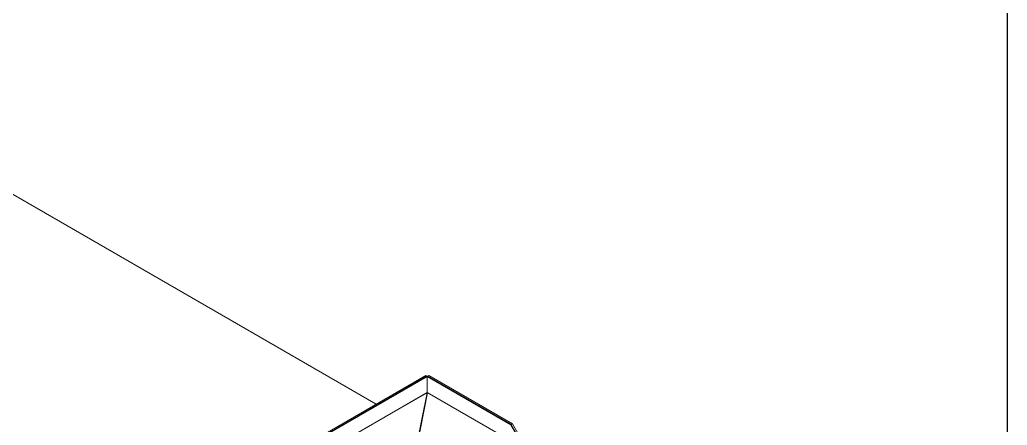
# Model space of a CAD drawing. Header units: millimetres. Extents: x 26816 to 90584, y 11074 to 56542.
# Drawn here: x 65639 to 90584, y 30522 to 40765 of the extents above; entities that cross this region are included whole.
import ezdxf

# ---------------------------------------------------------------- set-up
doc = ezdxf.new("R2010")
doc.units = ezdxf.units.MM
doc.layers.add('MAU_TÍM', color=4, linetype='Continuous', lineweight=25)
doc.layers.add('MAU_XAM', color=8, linetype='Continuous')
doc.layers.add('MAU_XANH', color=5, linetype='Continuous')

msp = doc.modelspace()

# ---------------------------------------------------------------- linework, layer by layer
at = {"layer": 'MAU_TÍM', "color": 4}
msp.add_lwpolyline([(26816, 56542), (90584, 56542), (90584, 11074), (26816, 11074)], close=True, dxfattribs=at)
at = {"layer": 'MAU_XAM', "linetype": 'Continuous', "lineweight": 0}
msp.add_line((74643, 31054), (52370, 43911), dxfattribs=at)
at = {"layer": 'MAU_XANH', "linetype": 'Continuous', "lineweight": 0}
for p, q in [((75894, 31776), (67132, 26718)), ((75898, 31777), (67133, 26717)), ((75926, 31760), (67162, 26701)), ((67165, 26699), (75930, 31758)), ((67168, 26697), (75932, 31757)), ((75926, 31760), (75898, 31777)), ((75932, 31757), (75930, 31758)), ((75932, 31757), (75932, 31348)), ((75938, 31758), (75935, 31757)), ((75935, 31757), (75935, 31348)), ((75935, 31757), (78048, 30537)), ((75938, 31758), (78051, 30539)), ((75970, 31777), (75942, 31760)), ((78055, 30541), (75942, 31760)), ((78083, 30557), (75970, 31777)), ((78085, 30557), (75973, 31776)), ((74125, 30305), (75932, 31348)), ((74125, 30305), (75927, 31345)), ((75592, 29661), (75927, 31345)), ((75606, 29661), (75941, 31345)), ((75927, 31345), (75927, 31345)), ((75930, 31346), (75930, 31346)), ((75935, 31348), (78402, 29925)), ((78048, 30537), (78051, 30539)), ((78402, 29925), (78048, 30537)), ((78405, 29926), (78051, 30539)), ((78055, 30541), (78083, 30557)), ((78408, 29928), (78055, 30541)), ((78436, 29945), (78083, 30557)), ((78436, 29950), (78085, 30557))]:
    msp.add_line(p, q, dxfattribs=at)
for centre, radius in [((75934, 31750), 9.22), ((75934, 31754), 3.07), ((75934, 31346), 3.07)]:
    msp.add_arc(centre, radius, 62.6097, 117.3903, dxfattribs=at)
for centre, major_axis, ratio, start_param, end_param in [((75894, 31771), (3.54, 6.12), 0.577335, 0.000041, 0.785358), ((75894, 31771), (3.54, 6.12), 0.577335, 0.000041, 0.785358), ((75923, 31754), (3.54, 6.12), 0.577335, 5.497828, 6.283226), ((75923, 31754), (3.54, 6.12), 0.577335, 5.497828, 6.283226), ((75945, 31754), (-3.54, 6.12), 0.577335, 6.283145, 7.068543), ((75945, 31754), (-3.54, 6.12), 0.577335, 6.283145, 7.068509), ((75973, 31771), (-3.54, 6.12), 0.577335, 5.497828, 6.283145), ((75973, 31771), (-3.54, 6.12), 0.577335, 5.497828, 6.283145), ((78053, 30537), (3.65, 3.65), 0.317888, 0.870298, 1.727247), ((78053, 30537), (3.65, 3.65), 0.317888, 0.870298, 1.727247), ((78081, 30554), (3.65, 3.65), 0.317888, 6.198205, 7.153483), ((78081, 30554), (3.65, 3.65), 0.317888, 6.198205, 7.153483)]:
    msp.add_ellipse(centre, major_axis=major_axis, ratio=ratio, start_param=start_param, end_param=end_param, dxfattribs=at)
for points, knots in [([(75927, 31345), (75928, 31346), (75929, 31346), (75931, 31347), (75933, 31347), (75934, 31347), (75936, 31347), (75938, 31347), (75939, 31347), (75939, 31347)], [0, 0, 0, 0, 0.16527, 0.325689, 0.48348, 0.640147, 0.796814, 0.954605, 1, 1, 1, 1]), ([(75928, 31346), (75928, 31346), (75928, 31346), (75927, 31345), (75927, 31345)], [0, 0, 0, 0, 0.947363, 1, 1, 1, 1])]:
    msp.add_open_spline(points, degree=3, knots=knots, dxfattribs=at)

doc.saveas('drawing.dxf')
